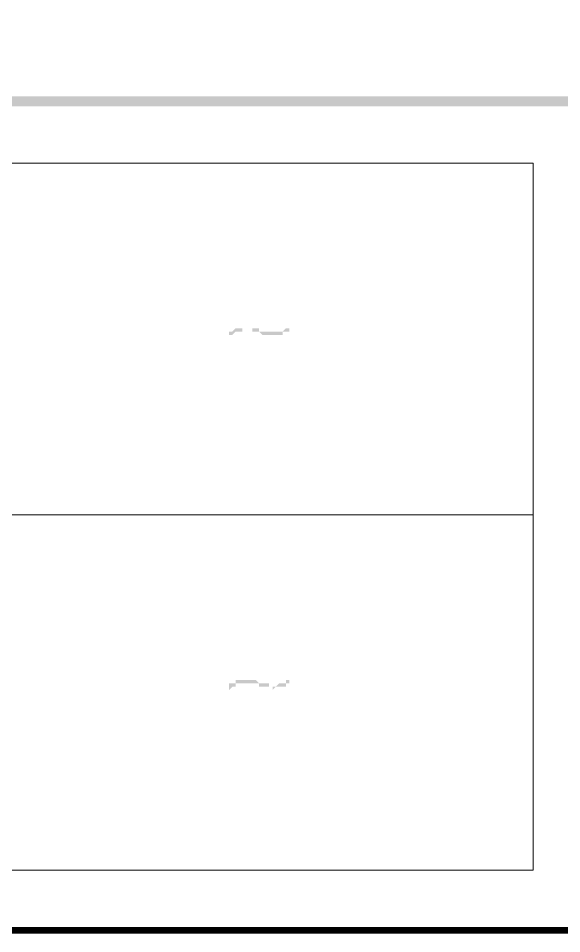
# Model space of a CAD drawing. Header units: millimetres. Extents: x 3.6 to 37.8, y 0.6 to 28.7.
# Drawn here: x 19.948 to 20.625, y 0.595 to 1.734 of the extents above; entities that cross this region are included whole.
import ezdxf

# ---------------------------------------------------------------- set-up
doc = ezdxf.new("R2010")
doc.units = ezdxf.units.MM
doc.layers.add('PDF_0', color=7, linetype='Continuous')

msp = doc.modelspace()

# ---------------------------------------------------------------- hatches: boundary and pattern name
at = {"layer": 'PDF_0', "transparency": 33554559}
for points in [[(20.2857, 1.3525), (20.2857, 1.3483), (20.2857, 1.3483), (20.2857, 1.3441), (20.2857, 1.3441), (20.2815, 1.3441), (20.2815, 1.3441), (20.2815, 1.3441), (20.2815, 1.3441), (20.2773, 1.3441), (20.2773, 1.34), (20.2773, 1.34), (20.2773, 1.34), (20.2773, 1.34), (20.2732, 1.34), (20.2732, 1.34), (20.2732, 1.34), (20.2732, 1.34), (20.269, 1.34), (20.269, 1.34), (20.269, 1.34), (20.2648, 1.34), (20.2648, 1.34), (20.2648, 1.34), (20.2648, 1.34), (20.2648, 1.34), (20.2606, 1.34), (20.2606, 1.34), (20.2606, 1.34), (20.2565, 1.34), (20.2565, 1.34), (20.2565, 1.34), (20.2565, 1.34), (20.2565, 1.34), (20.2523, 1.34), (20.2523, 1.34), (20.2523, 1.34), (20.2481, 1.3441), (20.2481, 1.3441), (20.2481, 1.3441), (20.2481, 1.3441), (20.244, 1.3441), (20.244, 1.3441), (20.244, 1.3441), (20.2398, 1.3441), (20.2398, 1.3441), (20.2398, 1.3441), (20.2398, 1.3483), (20.2356, 1.3483), (20.2356, 1.3483), (20.2356, 1.3483), (20.2356, 1.3483), (20.2315, 1.3483), (20.2315, 1.3483), (20.2315, 1.3483), (20.2315, 1.3483), (20.2273, 1.3483), (20.2273, 1.3483), (20.2273, 1.3483), (20.2273, 1.3441), (20.2231, 1.3441), (20.2231, 1.3441), (20.2231, 1.3441), (20.2231, 1.3441), (20.2189, 1.3441), (20.2189, 1.3441), (20.2189, 1.3441), (20.2189, 1.3441), (20.2189, 1.3441), (20.2148, 1.34), (20.2148, 1.34), (20.2148, 1.34), (20.2148, 1.34), (20.2106, 1.34), (20.2106, 1.3358), (20.2106, 1.3358), (20.2106, 1.34), (20.2106, 1.3441), (20.2106, 1.3441), (20.2148, 1.3441), (20.2148, 1.3441), (20.2148, 1.3441), (20.2148, 1.3441), (20.2189, 1.3483), (20.2189, 1.3483), (20.2189, 1.3483), (20.2189, 1.3483), (20.2231, 1.3483), (20.2231, 1.3483), (20.2231, 1.3483), (20.2231, 1.3483), (20.2231, 1.3483), (20.2273, 1.3483), (20.2273, 1.3483), (20.2273, 1.3483), (20.2315, 1.3483), (20.2315, 1.3483), (20.2315, 1.3483), (20.2315, 1.3483), (20.2315, 1.3483), (20.2356, 1.3483), (20.2356, 1.3483), (20.2356, 1.3483), (20.2356, 1.3483), (20.2398, 1.3483), (20.2398, 1.3483), (20.2398, 1.3483), (20.244, 1.3483), (20.244, 1.3483), (20.244, 1.3483), (20.244, 1.3483), (20.244, 1.3483), (20.2481, 1.3483), (20.2481, 1.3483), (20.2481, 1.3483), (20.2481, 1.3441), (20.2523, 1.3441), (20.2523, 1.3441), (20.2523, 1.3441), (20.2565, 1.3441), (20.2565, 1.3441), (20.2565, 1.3441), (20.2606, 1.3441), (20.2606, 1.3441), (20.2606, 1.3441), (20.2606, 1.3441), (20.2648, 1.3441), (20.2648, 1.3441), (20.2648, 1.3441), (20.2648, 1.3441), (20.2648, 1.3441), (20.2648, 1.3441), (20.269, 1.3441), (20.269, 1.3441), (20.269, 1.3441), (20.269, 1.3441), (20.2732, 1.3441), (20.2732, 1.3441), (20.2732, 1.3441), (20.2773, 1.3441), (20.2773, 1.3441), (20.2773, 1.3441), (20.2773, 1.3441), (20.2773, 1.3441), (20.2815, 1.3483), (20.2815, 1.3483), (20.2815, 1.3483), (20.2815, 1.3483), (20.2857, 1.3483), (20.2857, 1.3483), (20.2857, 1.3525), (20.2857, 1.3525)], [(20.2857, 0.9105), (20.2857, 0.9063), (20.2857, 0.9063), (20.2857, 0.9063), (20.2857, 0.9063), (20.2815, 0.9063), (20.2815, 0.9063), (20.2815, 0.9063), (20.2815, 0.9021), (20.2773, 0.9021), (20.2773, 0.9021), (20.2773, 0.9021), (20.2773, 0.9021), (20.2773, 0.9021), (20.2732, 0.9021), (20.2732, 0.9021), (20.2732, 0.9021), (20.2732, 0.9021), (20.269, 0.9021), (20.269, 0.9021), (20.269, 0.9021), (20.2648, 0.8979), (20.2648, 0.8979), (20.2648, 0.8979), (20.2648, 0.8979), (20.2648, 0.9021), (20.2606, 0.9021), (20.2606, 0.9021), (20.2606, 0.9021), (20.2565, 0.9021), (20.2565, 0.9021), (20.2565, 0.9021), (20.2565, 0.9021), (20.2565, 0.9021), (20.2523, 0.9021), (20.2523, 0.9021), (20.2523, 0.9021), (20.2481, 0.9021), (20.2481, 0.9021), (20.2481, 0.9021), (20.2481, 0.9063), (20.244, 0.9063), (20.244, 0.9063), (20.244, 0.9063), (20.2398, 0.9063), (20.2398, 0.9063), (20.2398, 0.9063), (20.2398, 0.9063), (20.2356, 0.9063), (20.2356, 0.9063), (20.2356, 0.9063), (20.2356, 0.9063), (20.2315, 0.9063), (20.2315, 0.9063), (20.2315, 0.9063), (20.2315, 0.9063), (20.2273, 0.9063), (20.2273, 0.9063), (20.2273, 0.9063), (20.2273, 0.9063), (20.2231, 0.9063), (20.2231, 0.9063), (20.2231, 0.9063), (20.2231, 0.9063), (20.2189, 0.9063), (20.2189, 0.9063), (20.2189, 0.9021), (20.2189, 0.9021), (20.2189, 0.9021), (20.2148, 0.9021), (20.2148, 0.9021), (20.2148, 0.9021), (20.2148, 0.9021), (20.2106, 0.8979), (20.2106, 0.8979), (20.2106, 0.8979), (20.2106, 0.9021), (20.2106, 0.9021), (20.2106, 0.9063), (20.2148, 0.9063), (20.2148, 0.9063), (20.2148, 0.9063), (20.2148, 0.9063), (20.2189, 0.9063), (20.2189, 0.9063), (20.2189, 0.9105), (20.2189, 0.9105), (20.2231, 0.9105), (20.2231, 0.9105), (20.2231, 0.9105), (20.2231, 0.9105), (20.2231, 0.9105), (20.2273, 0.9105), (20.2273, 0.9105), (20.2273, 0.9105), (20.2315, 0.9105), (20.2315, 0.9105), (20.2315, 0.9105), (20.2315, 0.9105), (20.2315, 0.9105), (20.2356, 0.9105), (20.2356, 0.9105), (20.2356, 0.9105), (20.2356, 0.9105), (20.2398, 0.9105), (20.2398, 0.9105), (20.2398, 0.9105), (20.244, 0.9105), (20.244, 0.9105), (20.244, 0.9105), (20.244, 0.9105), (20.244, 0.9105), (20.2481, 0.9063), (20.2481, 0.9063), (20.2481, 0.9063), (20.2481, 0.9063), (20.2523, 0.9063), (20.2523, 0.9063), (20.2523, 0.9063), (20.2565, 0.9063), (20.2565, 0.9063), (20.2565, 0.9063), (20.2606, 0.9063), (20.2606, 0.9021), (20.2606, 0.9021), (20.2606, 0.9021), (20.2648, 0.9021), (20.2648, 0.9021), (20.2648, 0.9021), (20.2648, 0.9021), (20.2648, 0.9021), (20.2648, 0.9021), (20.269, 0.9021), (20.269, 0.9021), (20.269, 0.9021), (20.269, 0.9021), (20.2732, 0.9063), (20.2732, 0.9063), (20.2732, 0.9063), (20.2773, 0.9063), (20.2773, 0.9063), (20.2773, 0.9063), (20.2773, 0.9063), (20.2773, 0.9063), (20.2815, 0.9063), (20.2815, 0.9063), (20.2815, 0.9105), (20.2815, 0.9105), (20.2857, 0.9105), (20.2857, 0.9105), (20.2857, 0.9105), (20.2857, 0.9105)]]:
    msp.add_hatch(color=256, dxfattribs=at).paths.add_polyline_path(points)

# ---------------------------------------------------------------- linework, layer by layer
at = {"layer": 'PDF_0', "lineweight": 0, "const_width": 0.00834}
msp.add_lwpolyline([(37.7648, 0.5988), (37.7648, 28.6993), (3.5681, 28.6993), (3.5681, 0.5988)], close=True, dxfattribs=at)
at = {"layer": 'PDF_0', "lineweight": 9}
msp.add_lwpolyline([(20.5893, 1.1159), (20.5893, 0.6739), (19.9346, 0.6739), (19.9346, 1.1159), (19.2758, 1.1159), (19.2758, 1.5537), (19.9346, 1.5537)], dxfattribs=at)
msp.add_lwpolyline([(19.9346, 1.5537), (20.5893, 1.5537), (20.5893, 1.1159), (19.9346, 1.1159)], close=True, dxfattribs=at)
at = {"layer": 'PDF_0', "transparency": 33554559}
for points in [[(3.5681, 1.6371), (3.5681, 1.6246), (37.7648, 1.6371)], [(3.5681, 1.6246), (37.7648, 1.6371), (37.7648, 1.6246)]]:
    msp.add_solid(points, dxfattribs=at)

doc.saveas('drawing.dxf')
